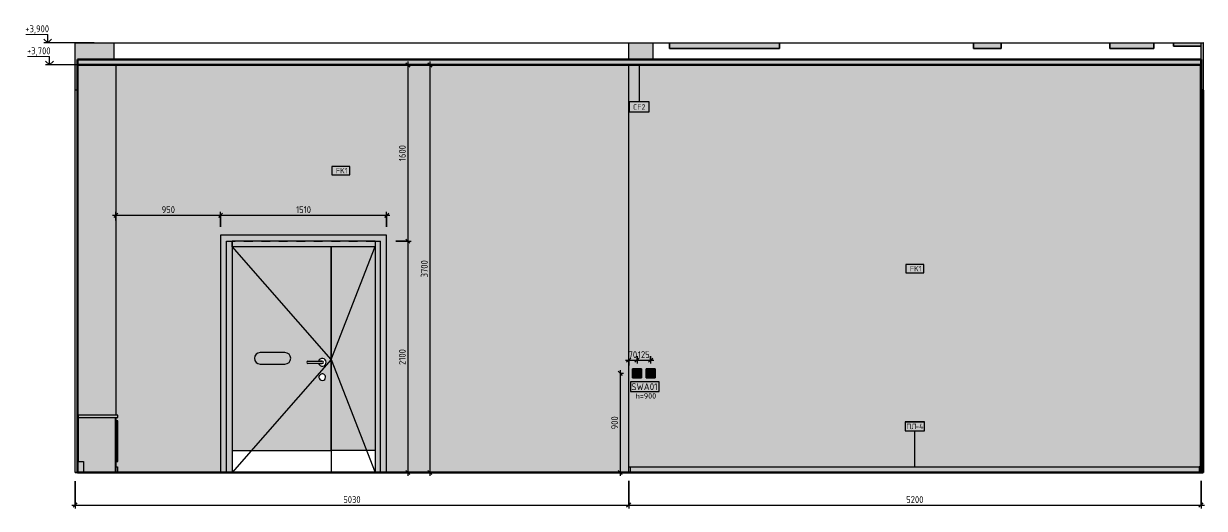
# Model space of a CAD drawing. Header units: millimetres. Extents: x 855 to 55508, y -2517 to 10900.
# Drawn here: x 44780 to 55508, y -326 to 4075 of the extents above; entities that cross this region are included whole.
import ezdxf

# ---------------------------------------------------------------- set-up
doc = ezdxf.new("R2010")
doc.units = ezdxf.units.MM
doc.linetypes.add('Штрих', pattern=[158.75, 79.375, -79.375])
for name, color, linetype, lineweight in [('A-ANNO-DIMS', 7, 'Continuous', 9), ('A-ANNO-DIMS-25', 7, 'Continuous', 9), ('A-CLNG-IDEN', 7, 'Continuous', 9), ('A-DETL', 7, 'Continuous', 9), ('A-DOOR', 7, 'Continuous', 9), ('A-DOOR-2', 7, 'Штрих', 9), ('A-DOOR-FRAM-1', 7, 'Continuous', 9), ('A-DOOR-IDEN', 7, 'Continuous', 9), ('A-FLOR', 7, 'Continuous', 9), ('A-GENM', 7, 'Continuous', 9), ('A-GENM-IDEN', 7, 'Continuous', 9), ('A-WALL-IDEN', 7, 'Continuous', 9), ('A-WALL-PATT', 7, 'Continuous', 9), ('E-ELEC-FIXT-IDEN', 7, 'Continuous', 9), ('G-ANNO-DIMS', 7, 'Continuous', 9), ('G-ANNO-DIMS-1', 7, 'Continuous', 20), ('I-WALL', 7, 'Continuous', 9), ('S-COLS', 7, 'Continuous', 9), ('Знаки', 7, 'Continuous', 9), ('Знаки-1', 7, 'Continuous', 18), ('Электрические приборы', 7, 'Continuous', 9)]:
    doc.layers.add(name, color=color, linetype=linetype, lineweight=lineweight)
for name, color, linetype, lineweight, true_color in [('A-CLNG-1', 7, 'Continuous', 9, 0x787878), ('A-CLNG-FNSH-1', 7, 'Continuous', 30, 0x3c3c3c), ('A-FLOR-FNSH-1', 7, 'Continuous', 30, 0x3c3c3c), ('A-WALL-5', 7, 'Continuous', 30, 0x3c3c3c), ('A-WALL-FNSH-3', 7, 'Continuous', 30, 0x3c3c3c), ('I-WALL-1', 7, 'Continuous', 9, 0x787878)]:
    doc.layers.add(name, color=color, linetype=linetype, lineweight=lineweight, true_color=true_color)
doc.styles.add('GOST Common_5', font='GOST_Common.ttf', dxfattribs={"height": 50})
doc.styles.add('GOST Common_6', font='GOST_Common.ttf', dxfattribs={"width": 0.9, "height": 50})
doc.styles.add('GOST Common_7', font='GOST_Common.ttf', dxfattribs={"height": 62.5})
doc.styles.add('ISOCPEUR_2', font='isocpeur.ttf', dxfattribs={"width": 0.9, "height": 62.5})
doc.styles.add('ISOCPEUR_3', font='isocpeur.ttf', dxfattribs={"width": 0.9, "height": 62.5})
doc.dimstyles.new('ISO-2_5_0_9К_БОЛЬШОЙ_1', dxfattribs={"dimscale": 304.8, "dimtxt": 62.248823, "dimasz": 0.123031, "dimexe": 0.098425, "dimexo": 0.246063, "dimgap": 0, "dimtad": 1, "dimdec": 0, "dimrnd": 10, "dimzin": 0, "dimdsep": 46, "dimtxsty": 'ISOCPEUR_2', "dimblk1": 'OBLIQUE', "dimblk2": 'OBLIQUE', "dimsah": 1, "dimcen": 0.09, "dimdle": 0.098425, "dimazin": 0, "dimtfac": 1, "dimtdec": 4, "dimtix": 1, "dimtmove": 0, "dimatfit": 3, "dimfxl": 1, "dimtvp": 1, "dimtolj": 1, "dimtzin": 0, "dimarcsym": 2})
doc.dimstyles.new('ISO-2_5_0_9К_БОЛЬШОЙ_3', dxfattribs={"dimscale": 304.8, "dimtxt": 62.248823, "dimasz": 0.123031, "dimexe": 0.098425, "dimexo": 0.246063, "dimgap": 0, "dimtad": 1, "dimdec": 0, "dimrnd": 10, "dimzin": 0, "dimdsep": 46, "dimtxsty": 'ISOCPEUR_3', "dimblk1": 'OBLIQUE', "dimblk2": 'OBLIQUE', "dimsah": 1, "dimcen": 0.09, "dimdle": 0.098425, "dimazin": 0, "dimtfac": 1, "dimtdec": 4, "dimtix": 1, "dimtmove": 0, "dimatfit": 3, "dimfxl": 1, "dimtvp": 1, "dimtolj": 1, "dimtzin": 0, "dimarcsym": 2})

# ---------------------------------------------------------------- blocks, each defined once
blk = doc.blocks.new('GM_Отверстие прямоугольное _в плите_ - Отверстие-20657929-Развертка 1_68-4')
at = {"layer": 'A-GENM'}
blk.add_hatch(color=256, dxfattribs=at).paths.add_polyline_path([(10379, 3870), (10380, 3870), (10380, 3900), (10130, 3900), (10130, 3870)])
for p, q in [((10130, 3900), (10130, 3870)), ((10130, 3870), (10130, 3900)), ((10130, 3870), (10380, 3870)), ((10380, 3870), (10130, 3870))]:
    blk.add_line(p, q, dxfattribs=at)
blk = doc.blocks.new('GM_Отверстие прямоугольное _в плите_ - Отверстие-21985187-Развертка 1_68-4')
at = {"layer": 'A-GENM'}
blk.add_hatch(color=256, dxfattribs=at).paths.add_polyline_path([(9550, 3850), (9950, 3850), (9950, 3900), (9550, 3900)])
for p, q in [((9550, 3900), (9550, 3850)), ((9550, 3850), (9550, 3900)), ((9950, 3850), (9950, 3900)), ((9950, 3900), (9950, 3850)), ((9550, 3850), (9950, 3850)), ((9950, 3850), (9550, 3850))]:
    blk.add_line(p, q, dxfattribs=at)
blk = doc.blocks.new('GM_Отверстие прямоугольное _в плите_ - Отверстие-21605184-Развертка 1_68-4')
at = {"layer": 'A-GENM'}
blk.add_hatch(color=256, dxfattribs=at).paths.add_polyline_path([(8313, 3850), (8563, 3850), (8563, 3900), (8313, 3900)])
for p, q in [((8313, 3900), (8313, 3850)), ((8313, 3850), (8313, 3900)), ((8563, 3850), (8563, 3900)), ((8563, 3900), (8563, 3850)), ((8313, 3850), (8563, 3850)), ((8563, 3850), (8313, 3850))]:
    blk.add_line(p, q, dxfattribs=at)
blk = doc.blocks.new('GM_Отверстие прямоугольное _в плите_ - Отверстие-21606323-Развертка 1_68-4')
at = {"layer": 'A-GENM'}
blk.add_hatch(color=256, dxfattribs=at).paths.add_polyline_path([(5550, 3850), (6550, 3850), (6550, 3900), (5550, 3900)])
for p, q in [((5550, 3900), (5550, 3850)), ((5550, 3850), (5550, 3900)), ((6550, 3850), (6550, 3900)), ((6550, 3900), (6550, 3850)), ((5550, 3850), (6550, 3850)), ((6550, 3850), (5550, 3850))]:
    blk.add_line(p, q, dxfattribs=at)
blk = doc.blocks.new('Плинтус - Плинтус светлый _сад_-32860291-Развертка 1_68-4')
at = {"layer": 'A-GENM'}
for p, q in [((10379, 50), (10364, 50)), ((10364, 50), (10364, 0)), ((10379, 0), (10379, 50)), ((10364, 0), (10379, 0))]:
    blk.add_line(p, q, dxfattribs=at)
blk = doc.blocks.new('110_Дверь_СКБ_2Ст - Д-5_п__в составе перегородки _не входит в спец__-32680960-Развертка 1_68-4')
at = {"layer": 'A-DOOR'}
h = blk.add_hatch(color=256, dxfattribs=at)
h.paths.add_polyline_path([(1575, 200), (2475, 200), (2475, 2050), (1575, 2050), (1575, 243)])
h.paths.add_polyline_path([(2397, 835), (2390, 835), (2383, 838), (2376, 842), (2371, 847), (2367, 854), (2365, 861), (2365, 869), (2367, 876), (2371, 883), (2376, 888), (2382, 892), (2389, 894), (2397, 895), (2404, 894), (2411, 890), (2417, 886), (2421, 880), (2424, 872), (2425, 865), (2424, 858), (2421, 851), (2417, 845), (2411, 840), (2404, 837), (2399, 835)])
h.paths.add_polyline_path([(2396, 965), (2387, 966), (2378, 969), (2371, 975), (2365, 982), (2361, 990), (2265, 990), (2262, 990), (2260, 991), (2258, 993), (2256, 995), (2255, 997), (2255, 1000), (2255, 1003), (2256, 1005), (2258, 1007), (2260, 1009), (2262, 1010), (2265, 1010), (2361, 1010), (2365, 1018), (2371, 1025), (2378, 1031), (2387, 1034), (2396, 1035), (2404, 1034), (2413, 1030), (2420, 1025), (2425, 1017), (2429, 1009), (2430, 1000), (2429, 991), (2425, 983), (2420, 975), (2413, 970), (2404, 966), (2398, 965)])
blk.add_hatch(color=256, dxfattribs=at).paths.add_polyline_path([(2552, 200), (2875, 200), (2875, 2050), (2475, 2050), (2475, 200)])
at = {"layer": 'A-DOOR-FRAM-1'}
for points in [[(1470, 0), (1525, 0), (1525, 2100), (2925, 2100), (2925, 0), (2980, 0), (2980, 2155), (1470, 2155), (1470, 30)], [(1540, 0), (1575, 0), (1575, 2100), (1525, 2100), (1525, 0)], [(2855, 2050), (2875, 2050), (2875, 2100), (1575, 2100), (1575, 2050), (2843, 2050)], [(2910, 0), (2925, 0), (2925, 2100), (2875, 2100), (2875, 0)]]:
    blk.add_hatch(color=256, dxfattribs=at).paths.add_polyline_path(points)
at = {"layer": 'A-DOOR'}
for p, q in [((2475, 200), (2475, 2050)), ((2475, 2050), (2475, 200)), ((2265, 1010), (2395, 1010)), ((2395, 990), (2265, 990)), ((2395, 1010), (2361, 1010)), ((2361, 990), (2395, 990)), ((1575, 200), (2475, 200)), ((2475, 200), (2475, 0)), ((2875, 200), (2475, 200)), ((2475, 200), (2475, 0))]:
    blk.add_line(p, q, dxfattribs=at)
for centre, radius, start, end in [((2265, 1000), 10, 90, 270), ((2395, 1000), 35, 0, 163.3985), ((2395, 1000), 35, 196.6015, 0), ((2395, 1000), 10, 270, 90), ((2395, 1000), 10, 270, 90), ((2395, 865), 30, 0, 188.1699), ((2395, 865), 30, 188.1699, 0)]:
    blk.add_arc(centre, radius, start, end, dxfattribs=at)
at = {"layer": 'A-DOOR-2'}
for p, q in [((1525, 2100), (2925, 2100)), ((1525, 0), (1525, 2100)), ((1525, 2100), (2925, 2100)), ((1525, 0), (1525, 2100)), ((2925, 0), (2925, 2100)), ((2925, 0), (2925, 2100))]:
    blk.add_line(p, q, dxfattribs=at)
at = {"layer": 'A-DOOR-FRAM-1'}
for p, q in [((2980, 2155), (1470, 2155)), ((1470, 2155), (1470, 0)), ((2980, 0), (2980, 2155)), ((1525, 2100), (1575, 2100)), ((1525, 0), (1525, 2100)), ((1575, 2050), (1575, 2100)), ((2875, 2100), (1575, 2100)), ((1575, 2100), (1575, 0)), ((1575, 2050), (2875, 2050)), ((2875, 2100), (2875, 2050)), ((2875, 2100), (2925, 2100)), ((2875, 2100), (2875, 0)), ((2925, 0), (2925, 2100))]:
    blk.add_line(p, q, dxfattribs=at)
blk = doc.blocks.new('Switch1 - Svitch х2-27773486-Развертка 1_68-4')
at = {"layer": 'Электрические приборы'}
h = blk.add_hatch(color=256, dxfattribs=at)
h.paths.add_polyline_path([(5214, 859), (5296, 859), (5296, 941), (5214, 941), (5214, 860)])
h.paths.add_polyline_path([(5217, 860), (5215, 860), (5215, 940), (5295, 940), (5295, 860), (5227, 860)])
h = blk.add_hatch(color=256, dxfattribs=at)
h.paths.add_polyline_path([(5227, 862), (5293, 862), (5293, 938), (5217, 938), (5217, 862)])
h.paths.add_polyline_path([(5256, 872), (5227, 872), (5227, 928), (5283, 928), (5283, 872), (5275, 872)])
blk.add_hatch(color=256, dxfattribs=at).paths.add_polyline_path([(5275, 873), (5282, 873), (5282, 927), (5228, 927), (5228, 873)])
for p, q in [((5214, 941), (5214, 859)), ((5296, 941), (5214, 941)), ((5214, 859), (5296, 859)), ((5215, 940), (5295, 940)), ((5215, 860), (5215, 940)), ((5295, 860), (5215, 860)), ((5217, 938), (5217, 862)), ((5293, 938), (5217, 938)), ((5217, 938), (5217, 862)), ((5293, 938), (5217, 938)), ((5217, 862), (5293, 862)), ((5217, 862), (5293, 862)), ((5227, 928), (5283, 928)), ((5227, 872), (5227, 928)), ((5227, 928), (5283, 928)), ((5227, 872), (5227, 928)), ((5283, 872), (5227, 872)), ((5283, 872), (5227, 872)), ((5254, 927), (5228, 927)), ((5228, 927), (5228, 873)), ((5228, 927), (5228, 873)), ((5282, 927), (5228, 927)), ((5228, 873), (5254, 873)), ((5228, 873), (5282, 873)), ((5254, 873), (5254, 927)), ((5256, 927), (5256, 873)), ((5282, 927), (5256, 927)), ((5256, 873), (5282, 873)), ((5282, 873), (5282, 927)), ((5282, 873), (5282, 927)), ((5283, 928), (5283, 872)), ((5283, 928), (5283, 872)), ((5293, 862), (5293, 938)), ((5293, 862), (5293, 938)), ((5295, 940), (5295, 860)), ((5296, 859), (5296, 941))]:
    blk.add_line(p, q, dxfattribs=at)
blk = doc.blocks.new('Switch1 - Svitch х1-27451173-Развертка 1_68-4')
at = {"layer": 'Электрические приборы'}
h = blk.add_hatch(color=256, dxfattribs=at)
h.paths.add_polyline_path([(5338, 859), (5420, 859), (5420, 941), (5338, 941), (5338, 860)])
h.paths.add_polyline_path([(5341, 860), (5339, 860), (5339, 940), (5419, 940), (5419, 860), (5351, 860)])
h = blk.add_hatch(color=256, dxfattribs=at)
h.paths.add_polyline_path([(5417, 862), (5417, 938), (5341, 938), (5341, 862), (5406, 862)])
h.paths.add_polyline_path([(5407, 872), (5351, 872), (5351, 928), (5407, 928), (5407, 873)])
h.paths.add_polyline_path([(5352, 873), (5406, 873), (5406, 927), (5352, 927)])
for p, q in [((5420, 941), (5338, 941)), ((5338, 941), (5338, 859)), ((5338, 859), (5420, 859)), ((5339, 860), (5339, 940)), ((5339, 940), (5419, 940)), ((5419, 860), (5339, 860)), ((5417, 938), (5341, 938)), ((5341, 938), (5341, 862)), ((5341, 862), (5417, 862)), ((5351, 872), (5351, 928)), ((5351, 928), (5407, 928)), ((5407, 872), (5351, 872)), ((5406, 927), (5352, 927)), ((5352, 927), (5352, 873)), ((5352, 873), (5406, 873)), ((5406, 873), (5406, 927)), ((5407, 928), (5407, 872)), ((5417, 862), (5417, 938)), ((5419, 940), (5419, 860)), ((5420, 859), (5420, 941))]:
    blk.add_line(p, q, dxfattribs=at)
blk = doc.blocks.new('Плинтус - Плинтус светлый _сад_-32860290-Развертка 1_68-4')
at = {"layer": 'A-GENM'}
for p, q in [((521, 0), (521, 50)), ((521, 50), (536, 50)), ((536, 50), (536, 0))]:
    blk.add_line(p, q, dxfattribs=at)
blk = doc.blocks.new('Плинтус - Плинтус светлый _сад_-32860288-Развертка 1_68-4')
at = {"layer": 'A-GENM'}
blk.add_hatch(color=256, dxfattribs=at).paths.add_polyline_path([(8078, 0), (10364, 0), (10364, 50), (5194, 50), (5194, 0), (7998, 0)])
for p, q in [((5179, 0), (5179, 50)), ((5179, 50), (5194, 50)), ((5194, 50), (10364, 50)), ((5194, 50), (5194, 0))]:
    blk.add_line(p, q, dxfattribs=at)
blk = doc.blocks.new('Зашивка_ торцевая панель - Зашивка_ торцевая панель Т2-31135790-Развертка 1_68-4')
at = {"layer": 'Знаки'}
blk.add_hatch(color=256, dxfattribs=at).paths.add_polyline_path([(227, 0), (517, 0), (517, 498), (177, 498), (177, 100), (227, 100)])
for p, q in [((177, 498), (177, 100)), ((517, 450), (517, 498)), ((517, 130), (517, 450)), ((517, 0), (517, 130)), ((177, 100), (227, 100)), ((227, 100), (227, 0))]:
    blk.add_line(p, q, dxfattribs=at)
blk = doc.blocks.new('Зашивка без перфорации М3_2_1 - М3_2_5-31137678-Развертка 1_68-4')
at = {"layer": 'Знаки'}
for points in [[(521, 498), (537, 498), (537, 520), (177, 520), (178, 498), (520, 498)], [(537, 100), (537, 470), (521, 470), (521, 100)]]:
    blk.add_hatch(color=256, dxfattribs=at).paths.add_polyline_path(points)
at = {"layer": 'Знаки-1'}
for p, q in [((537, 520), (177, 520)), ((177, 520), (177, 498)), ((177, 498), (537, 498)), ((537, 470), (521, 470)), ((521, 470), (521, 100)), ((537, 498), (537, 520)), ((537, 100), (537, 470)), ((521, 100), (537, 100))]:
    blk.add_line(p, q, dxfattribs=at)
blk = doc.blocks.new('Высотные отметки - Стрелка_Верх-17668718-Развертка 1_68-4')
at = {"layer": 'G-ANNO-DIMS'}
for p, q in [((-99, 3975), (-299, 3975)), ((-99, 3900), (-99, 3975)), ((-61, 3900), (-136, 3900))]:
    blk.add_line(p, q, dxfattribs=at)
at = {"layer": 'G-ANNO-DIMS-1'}
for q in [(-135, 3935), (-64, 3935)]:
    blk.add_line((-99, 3900), q, dxfattribs=at)
blk = doc.blocks.new('DIMBLOCK27-Развертка 1_68-4')
at = {"layer": 'A-ANNO-DIMS-25'}
for p, q in [((48223, 3700), (48301, 3700)), ((48271, 3700), (48223, 3700)), ((48271, 3730), (48271, 2100)), ((48163, 2100), (48301, 2100)), ((48271, 2100), (48163, 2100))]:
    blk.add_line(p, q, dxfattribs=at)
at = {"layer": 'A-ANNO-DIMS-25', "lineweight": 20}
for p, q in [((48271, 3700), (48252, 3719)), ((48271, 3700), (48290, 3681)), ((48271, 2100), (48252, 2119)), ((48271, 2100), (48290, 2081))]:
    blk.add_line(p, q, dxfattribs=at)
at = {"layer": 'A-ANNO-DIMS-25', "color": 0, "insert": (48189, 2826), "char_height": 62.5, "width": 176.69, "attachment_point": 1, "rotation": 90, "line_spacing_factor": 1.149209, "style": 'ISOCPEUR_2'}
blk.add_mtext('1600', dxfattribs=at)
blk = doc.blocks.new('_Oblique')
at = {"color": 0, "linetype": 'ByBlock', "lineweight": -2}
blk.add_line((-0.5, -0.5), (0.5, 0.5), dxfattribs=at)
blk = doc.blocks.new('DIMBLOCK28-Развертка 1_68-4')
at = {"layer": 'A-ANNO-DIMS-25'}
for p, q in [((48163, 2100), (48301, 2100)), ((48271, 2100), (48163, 2100)), ((48271, 2100), (48271, -30)), ((48223, 0), (48301, 0)), ((48271, 0), (48223, 0))]:
    blk.add_line(p, q, dxfattribs=at)
at = {"layer": 'A-ANNO-DIMS-25', "lineweight": 20}
for p, q in [((48271, 2100), (48252, 2119)), ((48271, 2100), (48290, 2081)), ((48271, 0), (48252, 19)), ((48271, 0), (48290, -19))]:
    blk.add_line(p, q, dxfattribs=at)
at = {"layer": 'A-ANNO-DIMS-25', "color": 0, "insert": (48189, 976), "char_height": 62.5, "width": 176.69, "attachment_point": 1, "rotation": 90, "line_spacing_factor": 1.149209, "style": 'ISOCPEUR_2'}
blk.add_mtext('2100', dxfattribs=at)
blk = doc.blocks.new('DIMBLOCK29-Развертка 1_68-4')
at = {"layer": 'A-ANNO-DIMS-25'}
for p, q in [((48423, 3700), (48501, 3700)), ((48471, 3700), (48423, 3700)), ((48471, 3730), (48471, -30)), ((48423, 0), (48501, 0)), ((48471, 0), (48423, 0))]:
    blk.add_line(p, q, dxfattribs=at)
at = {"layer": 'A-ANNO-DIMS-25', "lineweight": 20}
for p, q in [((48471, 3700), (48452, 3719)), ((48471, 3700), (48490, 3681)), ((48471, 0), (48452, 19)), ((48471, 0), (48490, -19))]:
    blk.add_line(p, q, dxfattribs=at)
at = {"layer": 'A-ANNO-DIMS-25', "color": 0, "insert": (48389, 1771), "char_height": 62.5, "width": 189.62, "attachment_point": 1, "rotation": 90, "line_spacing_factor": 1.149209, "style": 'ISOCPEUR_2'}
blk.add_mtext('3700', dxfattribs=at)
blk = doc.blocks.new('DIMBLOCK30-Развертка 1_68-4')
at = {"layer": 'A-ANNO-DIMS-25'}
for p, q in [((45618, 2287), (45618, 2365)), ((46568, 2230), (46568, 2365)), ((45588, 2335), (46568, 2335)), ((45618, 2335), (45618, 2287)), ((46568, 2335), (46568, 2230))]:
    blk.add_line(p, q, dxfattribs=at)
at = {"layer": 'A-ANNO-DIMS-25', "lineweight": 20}
for p, q in [((45618, 2335), (45599, 2316)), ((45618, 2335), (45637, 2354)), ((46568, 2335), (46549, 2316)), ((46568, 2335), (46587, 2354))]:
    blk.add_line(p, q, dxfattribs=at)
at = {"layer": 'A-ANNO-DIMS-25', "color": 0, "insert": (46034, 2417), "char_height": 62.5, "width": 142.21, "attachment_point": 1, "line_spacing_factor": 1.149209, "style": 'ISOCPEUR_2'}
blk.add_mtext('950', dxfattribs=at)
blk = doc.blocks.new('DIMBLOCK31-Развертка 1_68-4')
at = {"layer": 'A-ANNO-DIMS-25'}
for p, q in [((46568, 2230), (46568, 2365)), ((48078, 2230), (48078, 2365)), ((46568, 2335), (48108, 2335)), ((46568, 2335), (46568, 2230)), ((48078, 2335), (48078, 2230))]:
    blk.add_line(p, q, dxfattribs=at)
at = {"layer": 'A-ANNO-DIMS-25', "lineweight": 20}
for p, q in [((46568, 2335), (46549, 2316)), ((46568, 2335), (46587, 2354)), ((48078, 2335), (48059, 2316)), ((48078, 2335), (48097, 2354))]:
    blk.add_line(p, q, dxfattribs=at)
at = {"layer": 'A-ANNO-DIMS-25', "color": 0, "insert": (47255, 2417), "char_height": 62.5, "width": 163.76, "attachment_point": 1, "line_spacing_factor": 1.149209, "style": 'ISOCPEUR_2'}
blk.add_mtext('1510', dxfattribs=at)
blk = doc.blocks.new('М_двери - Типоразмер_рамка-25223575-Развертка 1_68-4')
at = {"layer": 'A-DOOR-IDEN'}
for p, q in [((2056, 1088), (1831, 1088)), ((1831, 984), (2056, 984))]:
    blk.add_line(p, q, dxfattribs=at)
for centre, start, end in [((1831, 1036), 90, 270), ((2056, 1036), 270, 90)]:
    blk.add_arc(centre, 52, start, end, dxfattribs=at)
blk = doc.blocks.new('М_силовых электроприборов_РАЗВЕРТКИ - Типоразмер_примечание-27444908-Развертка 1_68-4')
at = {"layer": 'E-ELEC-FIXT-IDEN'}
for p, q in [((5456, 824), (5197, 824)), ((5197, 824), (5197, 734)), ((5456, 734), (5456, 824)), ((5197, 734), (5456, 734))]:
    blk.add_line(p, q, dxfattribs=at)
blk = doc.blocks.new('М_стена_0001 - Типоразмер_без рамки-25382661-Развертка 1_68-4')
at = {"layer": 'A-WALL-IDEN'}
for p, q in [((7861, 1888), (7698, 1888)), ((7698, 1888), (7698, 1813)), ((7861, 1813), (7861, 1888)), ((7698, 1813), (7861, 1813))]:
    blk.add_line(p, q, dxfattribs=at)
blk = doc.blocks.new('DIMBLOCK32-Развертка 1_68-4')
at = {"layer": 'A-ANNO-DIMS-25'}
for p, q in [((45248, -80), (45248, -326)), ((45248, -296), (45248, -80)), ((50278, -75), (50278, -326)), ((50278, -296), (50278, -75)), ((45218, -296), (50278, -296))]:
    blk.add_line(p, q, dxfattribs=at)
at = {"layer": 'A-ANNO-DIMS-25', "lineweight": 20}
for p, q in [((45248, -296), (45229, -315)), ((45248, -296), (45267, -277)), ((50278, -296), (50259, -315)), ((50278, -296), (50297, -277))]:
    blk.add_line(p, q, dxfattribs=at)
at = {"layer": 'A-ANNO-DIMS-25', "color": 0, "insert": (47684, -215), "char_height": 62.5, "width": 189.62, "attachment_point": 1, "line_spacing_factor": 1.149209, "style": 'ISOCPEUR_2'}
blk.add_mtext('5030', dxfattribs=at)
blk = doc.blocks.new('DIMBLOCK33-Развертка 1_68-4')
at = {"layer": 'A-ANNO-DIMS-25'}
for p, q in [((50278, -75), (50278, -326)), ((50278, -296), (50278, -75)), ((55478, -75), (55478, -326)), ((55478, -296), (55478, -75)), ((50278, -296), (55508, -296))]:
    blk.add_line(p, q, dxfattribs=at)
at = {"layer": 'A-ANNO-DIMS-25', "lineweight": 20}
for p, q in [((50278, -296), (50259, -315)), ((50278, -296), (50297, -277)), ((55478, -296), (55459, -315)), ((55478, -296), (55497, -277))]:
    blk.add_line(p, q, dxfattribs=at)
at = {"layer": 'A-ANNO-DIMS-25', "color": 0, "insert": (52799, -215), "char_height": 62.5, "width": 189.62, "attachment_point": 1, "line_spacing_factor": 1.149209, "style": 'ISOCPEUR_2'}
blk.add_mtext('5200', dxfattribs=at)
blk = doc.blocks.new('DIMBLOCK34-Развертка 1_68-4')
at = {"layer": 'A-ANNO-DIMS-25', "lineweight": 20}
for p, q in [((50199, 900), (50181, 919)), ((50199, 900), (50218, 881)), ((50199, 0), (50181, 19)), ((50199, 0), (50218, -19))]:
    blk.add_line(p, q, dxfattribs=at)
at = {"layer": 'A-ANNO-DIMS-25'}
for p, q in [((50198, 900), (50229, 900)), ((50199, 900), (50198, 900)), ((50199, 930), (50199, -30)), ((50151, 0), (50229, 0)), ((50199, 0), (50151, 0))]:
    blk.add_line(p, q, dxfattribs=at)
at = {"layer": 'A-ANNO-DIMS-25', "color": 0, "insert": (50118, 391), "char_height": 62.5, "width": 142.21, "attachment_point": 1, "rotation": 90, "line_spacing_factor": 1.149209, "style": 'ISOCPEUR_2'}
blk.add_mtext('900', dxfattribs=at)
blk = doc.blocks.new('DIMBLOCK35-Развертка 1_68-4')
at = {"layer": 'A-ANNO-DIMS-25'}
for p, q in [((50248, 1020), (50353, 1020)), ((50278, 971), (50278, 1050)), ((50278, 1020), (50278, 971)), ((50353, 1055), (50353, 990)), ((50353, 1020), (50353, 1055))]:
    blk.add_line(p, q, dxfattribs=at)
at = {"layer": 'A-ANNO-DIMS-25', "lineweight": 20}
for p, q in [((50278, 1020), (50259, 1001)), ((50278, 1020), (50297, 1038)), ((50353, 1020), (50334, 1001)), ((50353, 1020), (50372, 1038))]:
    blk.add_line(p, q, dxfattribs=at)
at = {"layer": 'A-ANNO-DIMS-25', "color": 0, "insert": (50276, 1101), "char_height": 62.5, "width": 94.81, "attachment_point": 1, "line_spacing_factor": 1.149209, "style": 'ISOCPEUR_2'}
blk.add_mtext('70', dxfattribs=at)
blk = doc.blocks.new('DIMBLOCK36-Развертка 1_68-4')
at = {"layer": 'A-ANNO-DIMS-25', "lineweight": 20}
for p, q in [((50353, 1020), (50334, 1001)), ((50353, 1020), (50372, 1038)), ((50477, 1020), (50458, 1001)), ((50477, 1020), (50496, 1038))]:
    blk.add_line(p, q, dxfattribs=at)
at = {"layer": 'A-ANNO-DIMS-25'}
for p, q in [((50353, 1055), (50353, 990)), ((50353, 1020), (50353, 1055)), ((50353, 1020), (50507, 1020)), ((50477, 1055), (50477, 990)), ((50477, 1020), (50477, 1055))]:
    blk.add_line(p, q, dxfattribs=at)
at = {"layer": 'A-ANNO-DIMS-25', "color": 0, "insert": (50361, 1101), "char_height": 62.5, "width": 129.29, "attachment_point": 1, "line_spacing_factor": 1.149209, "style": 'ISOCPEUR_3'}
blk.add_mtext('\u200e125', dxfattribs=at)
blk = doc.blocks.new('Mark Reiling - Mark Reiling-26174330-Развертка 1_68-4')
at = {"layer": 'A-GENM-IDEN'}
for p, q in [((7692, 458), (7692, 379)), ((7692, 458), (7866, 458)), ((7866, 458), (7692, 458)), ((7692, 458), (7692, 379)), ((7866, 379), (7866, 458)), ((7866, 379), (7866, 458)), ((7692, 379), (7866, 379)), ((7692, 379), (7866, 379))]:
    blk.add_line(p, q, dxfattribs=at)
blk = doc.blocks.new('М_потолков - Марка_ Имя типа-25382930-Развертка 1_68-4')
at = {"layer": 'A-CLNG-IDEN'}
for p, q in [((5366, 3364), (5184, 3364)), ((5184, 3364), (5184, 3275)), ((5366, 3275), (5366, 3364)), ((5184, 3275), (5366, 3275))]:
    blk.add_line(p, q, dxfattribs=at)

msp = doc.modelspace()

# ---------------------------------------------------------------- hatches: boundary and pattern name
at = {"layer": 'A-CLNG-1'}
msp.add_hatch(color=256, dxfattribs=at).paths.add_polyline_path([(50277.2, 3700), (55478.2, 3700), (55478.2, 3750), (45268.2, 3750), (45268.2, 3700), (50258.2, 3700)])
at = {"layer": 'A-WALL-PATT'}
h = msp.add_hatch(color=256, dxfattribs=at)
h.paths.add_polyline_path([(45269.2, 0), (45325.6, 0), (45325.6, 100), (45275.6, 100), (45275.6, 520), (45619.2, 520), (45619.2, 3700), (45269.2, 3700), (45269.2, 100)])
h.paths.add_polyline_path([(45618.2, 0), (45619.2, 0), (45619.2, 497.9), (45615.6, 497.9), (45615.6, 0)])
h = msp.add_hatch(color=256, dxfattribs=at)
h.paths.add_polyline_path([(45619.5, 0), (45619.5, 50), (45634.5, 50), (45634.5, 0), (46568.2, 0), (46568.2, 2155), (48078.2, 2155), (48078.2, 0), (50276.9, 0.2), (50277.2, 3700), (45619.2, 3700), (45619.2, 520), (45635.5, 520), (45635.5, 497.9), (45619.2, 497.9), (45619.2, 0)])
h.paths.add_polyline_path([(45634.5, 100), (45619.5, 100), (45619.5, 470), (45635.5, 470), (45635.5, 100)])
msp.add_hatch(color=256, dxfattribs=at).paths.add_polyline_path([(50277.2, 50), (50278.2, 50), (50278.2, 3700), (50277.2, 3700), (50277.2, 487.2)])
h = msp.add_hatch(color=256, dxfattribs=at)
h.paths.add_polyline_path([(50278.2, 50), (55477.2, 50), (55477.2, 3700), (50278.2, 3700), (50278.2, 487.2)])
h.paths.add_polyline_path([(50436.2, 859), (50436.2, 941), (50518.2, 941), (50518.2, 859), (50437.2, 859)])
h.paths.add_polyline_path([(50312.8, 859), (50311.8, 859), (50311.8, 941), (50393.8, 941), (50393.8, 859), (50314.8, 859)])
h.paths.add_polyline_path([(50449.2, 860), (50517.2, 860), (50517.2, 940), (50437.2, 940), (50437.2, 860), (50439.2, 860)])
h.paths.add_polyline_path([(50351.8, 860), (50392.8, 860), (50392.8, 940), (50312.8, 940), (50312.8, 860), (50325.8, 860)])
h.paths.add_polyline_path([(50390.8, 862), (50314.8, 862), (50314.8, 938), (50390.8, 938), (50390.8, 872)])
h.paths.add_polyline_path([(50453.5, 862), (50439.2, 862), (50439.2, 938), (50515.2, 938), (50515.2, 862), (50504.2, 862)])
h.paths.add_polyline_path([(50325.8, 872), (50380.8, 872), (50380.8, 928), (50324.8, 928), (50324.8, 872)])
h.paths.add_polyline_path([(50450.2, 872), (50505.2, 872), (50505.2, 928), (50449.2, 928), (50449.2, 872)])
h.paths.add_polyline_path([(50353.8, 873), (50325.8, 873), (50325.8, 927), (50379.8, 927), (50379.8, 873), (50373.4, 873)])
h.paths.add_polyline_path([(50504.2, 873), (50450.2, 873), (50450.2, 927), (50504.2, 927)])
at = {"layer": 'I-WALL'}
for points in [[(45268.2, 3470), (45268.2, 3750), (45523.2, 3750), (45523.2, 3900), (45248.2, 3900), (45248.2, 3470)], [(45523.2, 3750), (45598.2, 3750), (45598.2, 3900), (45523.2, 3900)], [(50278.2, 3750), (50498.2, 3750), (50498.2, 3900), (50278.2, 3900)]]:
    msp.add_hatch(color=256, dxfattribs=at).paths.add_polyline_path(points)
h = msp.add_hatch(color=256, dxfattribs=at)
h.paths.add_polyline_path([(55498.2, -0.1), (55498.2, 0), (55478.2, -0.1)])
h.paths.add_polyline_path([(55498.2, 3470), (55498.2, 3900), (55478.2, 3900), (55478.2, 3470)])
at = {"layer": 'I-WALL-1'}
h = msp.add_hatch(dxfattribs=at)
h.set_pattern_fill('FP_17', color=256, style=0, pattern_type=2)
h.set_pattern_definition([(0, (45098.209, 0), (30.48, 7.62), [2.515, -20.345, 2.515, -20.345, -121.92]), (0, (45098.209, 0), (30.48, 7.62), [-45.72, 2.515, -43.205, 2.515, -20.345, -53.34]), (0, (45098.209, 0), (30.48, 7.62), [-114.3, 2.515, -12.725, 2.515, -35.585]), (120, (45109.639, 3.81), (-21.8391136, 22.5864543), [2.515, -20.345, 2.515, -20.345, -121.92]), (120, (45109.639, 3.81), (-21.8391136, 22.5864543), [-45.72, 2.515, -43.205, 2.515, -20.345, -53.34]), (120, (45109.639, 3.81), (-21.8391136, 22.5864543), [-114.3, 2.515, -12.725, 2.515, -35.585]), (240, (45113.449, 19.05), (-8.6408864, -30.2064543), [2.515, -20.345, 2.515, -20.345, -121.92]), (240, (45113.449, 19.05), (-8.6408864, -30.2064543), [-45.72, 2.515, -43.205, 2.515, -20.345, -53.34]), (240, (45113.449, 19.05), (-8.6408864, -30.2064543), [-114.3, 2.515, -12.725, 2.515, -35.585])])
h.paths.add_polyline_path([(55478.2, 0), (55498.2, 0), (55498.2, 3470), (55478.2, 3470), (55478.2, 487.2)])

# ---------------------------------------------------------------- linework, layer by layer
at = {"layer": 'A-CLNG-FNSH-1'}
for p, q in [((55478.2, 3750), (45268.2, 3750)), ((45268.2, 3750), (45268.2, 3700)), ((45269.2, 3700), (55477.2, 3700)), ((55478.2, 3700), (55478.2, 3750))]:
    msp.add_line(p, q, dxfattribs=at)
at = {"layer": 'A-CLNG-IDEN'}
msp.add_line((50373.2, 3700), (50373.2, 3364.4), dxfattribs=at)
at = {"layer": 'A-DETL'}
for q in [(46673.2, 2050), (47973.2, 2050), (46673.2, 0), (47973.2, 0)]:
    msp.add_line((47573.2, 1025), q, dxfattribs=at)
at = {"layer": 'A-FLOR'}
for p, q in [((45248.2, 3900), (55498.2, 3900)), ((55498.7, -0.1), (45248.2, -0.1))]:
    msp.add_line(p, q, dxfattribs=at)
at = {"layer": 'A-FLOR-FNSH-1'}
for p, q in [((45268.2, 0), (45268.2, -0.4)), ((55477.2, 0), (45269.2, 0)), ((55478.2, -0.4), (55478.2, 0))]:
    msp.add_line(p, q, dxfattribs=at)
at = {"layer": 'A-GENM-IDEN'}
msp.add_line((52877.1, 50), (52877.1, 378), dxfattribs=at)
at = {"layer": 'A-WALL-5'}
for p, q in [((55498.2, 3470), (55478.2, 3470)), ((55498.2, 0), (55498.2, 3470)), ((55478.2, 0), (55498.2, 0))]:
    msp.add_line(p, q, dxfattribs=at)
at = {"layer": 'A-WALL-FNSH-3'}
for p, q in [((45268.2, 3700), (45268.2, 0)), ((45269.2, 3700), (45268.2, 3700)), ((45269.2, 0), (45269.2, 3700)), ((55478.2, 3700), (55477.2, 3700)), ((55477.2, 3700), (55477.2, 0)), ((55478.2, 0), (55478.2, 3700)), ((45268.2, 0), (45269.2, 0)), ((55477.2, 0), (55478.2, 0))]:
    msp.add_line(p, q, dxfattribs=at)
at = {"layer": 'G-ANNO-DIMS'}
for p, q in [((45420.1, 3900), (44998.9, 3900)), ((45363.2, 3700), (45014.5, 3700))]:
    msp.add_line(p, q, dxfattribs=at)
at = {"layer": 'I-WALL'}
for p, q in [((45598.2, 3900), (45598.2, 3750)), ((50278.2, 3750), (50278.2, 3900)), ((50498.2, 3900), (50498.2, 3750)), ((55478.2, 3750), (55478.2, 3900)), ((55498.7, 3900), (55498.2, 3900)), ((55498.2, 3900), (55498.2, -0.4)), ((45619.2, 520), (45619.2, 3700)), ((50277.2, 50), (50277.2, 3700)), ((45268.2, 3470), (45248.2, 3470)), ((45619.2, 0), (45619.2, 497.9)), ((45248.2, 0), (45268.2, 0))]:
    msp.add_line(p, q, dxfattribs=at)
at = {"layer": 'S-COLS'}
msp.add_line((45248.2, -0.4), (45248.2, 3900.1), dxfattribs=at)

# ---------------------------------------------------------------- block references
at = {"layer": 'A-CLNG-IDEN'}
msp.add_blockref('М_потолков - Марка_ Имя типа-25382930-Развертка 1_68-4', (45098.2, 0), dxfattribs=at)
at = {"layer": 'A-DOOR'}
msp.add_blockref('110_Дверь_СКБ_2Ст - Д-5_п__в составе перегородки _не входит в спец__-32680960-Развертка 1_68-4', (45098.2, 0), dxfattribs=at)
at = {"layer": 'A-DOOR-IDEN'}
msp.add_blockref('М_двери - Типоразмер_рамка-25223575-Развертка 1_68-4', (45098.2, 0), dxfattribs=at)
at = {"layer": 'A-GENM'}
for name in ['GM_Отверстие прямоугольное _в плите_ - Отверстие-21606323-Развертка 1_68-4', 'GM_Отверстие прямоугольное _в плите_ - Отверстие-21605184-Развертка 1_68-4', 'GM_Отверстие прямоугольное _в плите_ - Отверстие-21985187-Развертка 1_68-4', 'GM_Отверстие прямоугольное _в плите_ - Отверстие-20657929-Развертка 1_68-4', 'Плинтус - Плинтус светлый _сад_-32860290-Развертка 1_68-4', 'Плинтус - Плинтус светлый _сад_-32860288-Развертка 1_68-4', 'Плинтус - Плинтус светлый _сад_-32860291-Развертка 1_68-4']:
    msp.add_blockref(name, (45098.2, 0), dxfattribs=at)
at = {"layer": 'A-GENM-IDEN'}
msp.add_blockref('Mark Reiling - Mark Reiling-26174330-Развертка 1_68-4', (45098.2, 0), dxfattribs=at)
at = {"layer": 'A-WALL-IDEN'}
for p in [(39882.8, 889.9), (45098.2, 0)]:
    msp.add_blockref('М_стена_0001 - Типоразмер_без рамки-25382661-Развертка 1_68-4', p, dxfattribs=at)
at = {"layer": 'E-ELEC-FIXT-IDEN'}
msp.add_blockref('М_силовых электроприборов_РАЗВЕРТКИ - Типоразмер_примечание-27444908-Развертка 1_68-4', (45098.2, 0), dxfattribs=at)
at = {"layer": 'G-ANNO-DIMS'}
for p in [(45098.2, 0), (45113.8, -200)]:
    msp.add_blockref('Высотные отметки - Стрелка_Верх-17668718-Развертка 1_68-4', p, dxfattribs=at)
at = {"layer": 'Знаки'}
for name in ['Зашивка без перфорации М3_2_1 - М3_2_5-31137678-Развертка 1_68-4', 'Зашивка_ торцевая панель - Зашивка_ торцевая панель Т2-31135790-Развертка 1_68-4']:
    msp.add_blockref(name, (45098.2, 0), dxfattribs=at)
at = {"layer": 'Электрические приборы'}
for name in ['Switch1 - Svitch х2-27773486-Развертка 1_68-4', 'Switch1 - Svitch х1-27451173-Развертка 1_68-4']:
    msp.add_blockref(name, (45098.2, 0), dxfattribs=at)

# ---------------------------------------------------------------- texts
at = {"layer": 'A-CLNG-IDEN', "insert": (50316.8, 3342.3), "char_height": 50, "width": 132.278, "attachment_point": 1, "style": 'GOST Common_5'}
msp.add_mtext('CF2', dxfattribs=at)
at = {"layer": 'A-GENM-IDEN', "char_height": 50, "attachment_point": 1, "style": 'GOST Common_5'}
for s, insert, width in [('ПЛ', (52798.6, 442.8), 98.207), ('-4', (52879.6, 442.8), 94.198)]:
    msp.add_mtext(s, dxfattribs=dict(at, insert=insert, width=width))
at = {"layer": 'A-WALL-IDEN', "char_height": 50, "width": 111.835, "attachment_point": 1, "style": 'GOST Common_6'}
for insert in [(47617.3, 2764.4), (52832.6, 1874.5)]:
    msp.add_mtext('FK1', dxfattribs=dict(at, insert=insert))
at = {"layer": 'E-ELEC-FIXT-IDEN', "attachment_point": 1}
for s, insert, char_height, width, style in [('SWA01', (50301, 809.5), 62.5, 304.641, 'GOST Common_7'), ('h=900', (50339.6, 719.3), 50, 220.464, 'GOST Common_5')]:
    msp.add_mtext(s, dxfattribs=dict(at, insert=insert, char_height=char_height, width=width, style=style))

# ---------------------------------------------------------------- dimensions: what is measured, and where the dimension line sits
at = {"layer": 'A-ANNO-DIMS'}
for base, p1, p2, override, picture, middle in [((48271, 2100), (48297.6, 3700), (48088.2, 2100), {"dimpost": '<>', "dimfxl": 1613.637406}, 'DIMBLOCK27-Развертка 1_68-4', (48239.8, 2900)), ((48471, 0), (48497.6, 3700), (48497.6, 0), {"dimpost": '<>', "dimfxl": 3700}, 'DIMBLOCK29-Развертка 1_68-4', (48439.8, 1850)), ((48271, 0), (48088.2, 2100), (48297.6, 0), {"dimpost": '<>', "dimfxl": 2110.408889}, 'DIMBLOCK28-Развертка 1_68-4', (48239.8, 1050)), ((50199.3, 0), (50272.8, 900), (50225.8, 0), {"dimpost": '<>', "dimfxl": 901.22194}, 'DIMBLOCK34-Развертка 1_68-4', (50168.1, 450))]:
    dim = msp.add_linear_dim(base=base, p1=p1, p2=p2, angle=90, dimstyle='ISO-2_5_0_9К_БОЛЬШОЙ_1', override=override, dxfattribs=at)
    dim.commit()
    dim.dimension.update_dxf_attribs({"geometry": picture, "text_midpoint": middle})
for base, p1, p2, override, picture, middle in [((46568.2, 2335), (45618.2, 2361.6), (46568.2, 2155), {"dimpost": '<>', "dimfxl": 972.195895}, 'DIMBLOCK30-Развертка 1_68-4', (46093.2, 2366.3)), ((48078.2, 2335), (46568.2, 2155), (48078.2, 2155), {"dimpost": '<>', "dimfxl": 1510}, 'DIMBLOCK31-Развертка 1_68-4', (47323.2, 2366.3)), ((50352.8, 1019.5), (50278.2, 1046.1), (50352.8, 980), {"dimpost": '<>', "dimfxl": 99.602672}, 'DIMBLOCK35-Развертка 1_68-4', (50315.5, 1050.8)), ((50278.2, -296.2), (45248.2, -5.1), (50278.2, 0), {"dimpost": '<>', "dimfxl": 5030.002551}, 'DIMBLOCK32-Развертка 1_68-4', (47763.2, -264.9)), ((55478.2, -296.2), (50278.2, 0), (55478.2, 0), {"dimpost": '<>', "dimfxl": 5200}, 'DIMBLOCK33-Развертка 1_68-4', (52878.2, -264.9))]:
    dim = msp.add_linear_dim(base=base, p1=p1, p2=p2, dimstyle='ISO-2_5_0_9К_БОЛЬШОЙ_1', override=override, dxfattribs=at)
    dim.commit()
    dim.dimension.update_dxf_attribs({"geometry": picture, "text_midpoint": middle})
dim = msp.add_linear_dim(base=(50477.2, 1019.5), p1=(50352.8, 980), p2=(50477.2, 980), text='\u200e125', dimstyle='ISO-2_5_0_9К_БОЛЬШОЙ_3', override={"dimpost": '<>', "dimfxl": 124.448764}, dxfattribs=at)
dim.commit()
dim.dimension.update_dxf_attribs({"geometry": 'DIMBLOCK36-Развертка 1_68-4', "text_midpoint": (50415, 1056.6)})

# ---------------------------------------------------------------- next in the draw order: texts
at = {"layer": 'G-ANNO-DIMS', "char_height": 62.5, "width": 254.705, "attachment_point": 1, "line_spacing_factor": 1.149209, "style": 'ISOCPEUR_2', "bg_fill": 3, "box_fill_scale": 1.25, "bg_fill_color": 256, "bg_fill_true_color": 13158600, "bg_fill_transparency": 0}
for s, insert in [('+3,900', (44795.3, 4059.2)), ('+3,700', (44810.9, 3859.2))]:
    msp.add_mtext(s, dxfattribs=dict(at, insert=insert))

doc.saveas('drawing.dxf')
